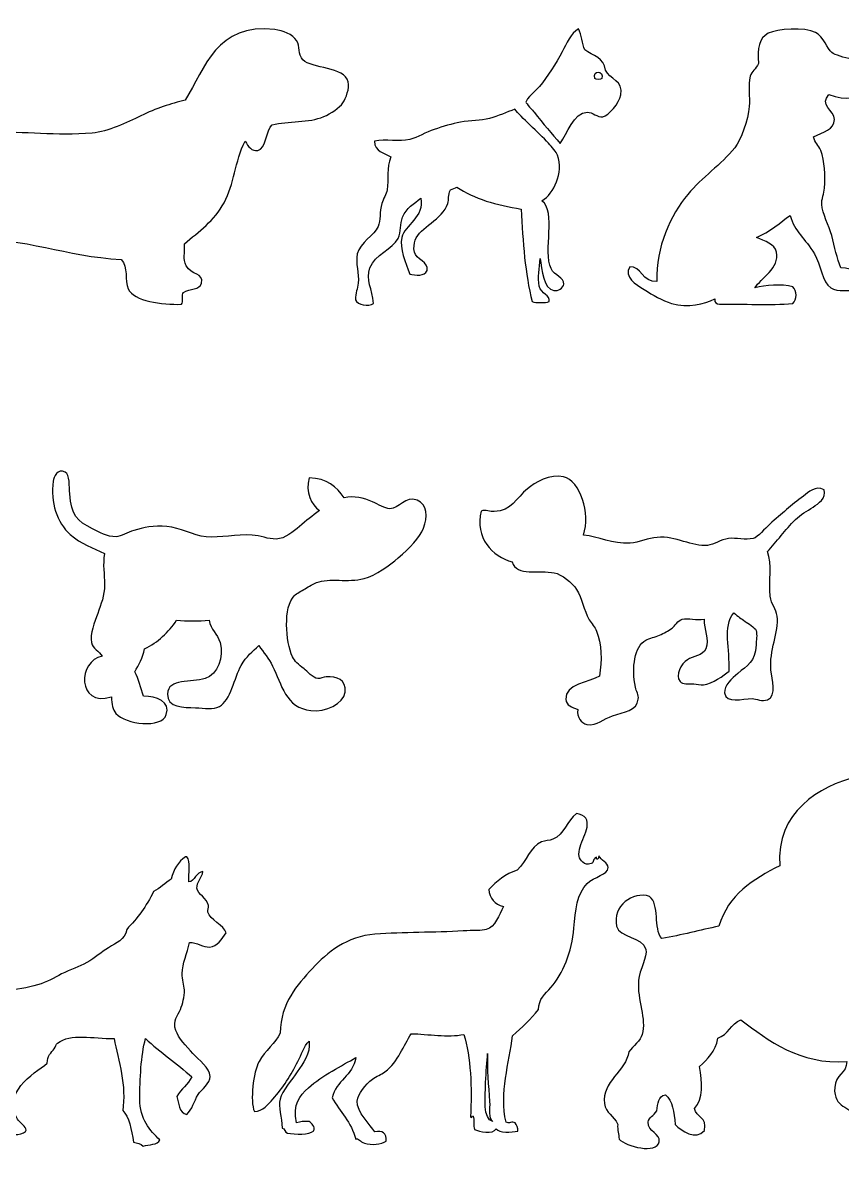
# Model space of a CAD drawing. Header units: centimetres. Extents: x -66 to 65, y -66 to 66.
# Drawn here: x -49.73 to -38.51, y 49.33 to 64.82 of the extents above; entities that cross this region are included whole.
import ezdxf

# ---------------------------------------------------------------- set-up
doc = ezdxf.new("R2010")
doc.units = ezdxf.units.CM
doc.header["$MEASUREMENT"] = 0
doc.layers.add('Layer 1', color=7, linetype='Continuous')

msp = doc.modelspace()

# ---------------------------------------------------------------- linework, layer by layer
at = {"layer": 'Layer 1'}
for points, knots in [([(-46.68492, 63.19392), (-46.82319, 62.92082), (-46.83486, 62.60258), (-46.97011, 62.35445), (-46.97011, 62.35445), (-47.10563, 62.10585), (-47.31436, 61.96273), (-47.5155, 61.79062), (-47.5155, 61.79062), (-47.50021, 61.65095), (-47.54466, 61.59443), (-47.49071, 61.48992), (-47.49071, 61.48992), (-47.42374, 61.36017), (-47.24404, 61.39583), (-47.27997, 61.25185), (-47.27997, 61.25185), (-47.30196, 61.16385), (-47.44372, 61.17726), (-47.52791, 61.12657), (-47.52791, 61.12657), (-47.55823, 61.09458), (-47.52241, 60.99571), (-47.55268, 60.96369), (-47.55268, 60.96369), (-47.82547, 60.9566), (-48.20329, 61.00245), (-48.28407, 61.17665), (-48.28407, 61.17665), (-48.33691, 61.29066), (-48.27854, 61.47372), (-48.38321, 61.5776), (-48.38321, 61.5776), (-49.14053, 61.61827), (-49.68419, 61.87481), (-50.49059, 61.86578), (-50.49059, 61.86578), (-50.52298, 61.84004), (-50.50935, 61.7678), (-50.52779, 61.72798), (-50.52779, 61.72798), (-50.47167, 61.63276), (-50.27638, 61.60611), (-50.21786, 61.48991), (-50.21786, 61.48991), (-50.17862, 61.41183), (-50.17322, 61.27158), (-50.24265, 61.18918), (-50.24265, 61.18918), (-50.45321, 61.12761), (-50.66704, 61.2662), (-50.86249, 61.30197), (-50.86249, 61.30197), (-50.85902, 61.53613), (-51.03751, 61.79253), (-51.19716, 61.55253), (-51.19716, 61.55253), (-51.22454, 61.51141), (-51.26439, 61.4231), (-51.25915, 61.37711), (-51.25915, 61.37711), (-51.25103, 61.30628), (-51.14988, 61.27302), (-51.13517, 61.20172), (-51.13517, 61.20172), (-51.11265, 61.09261), (-51.15372, 61.04839), (-51.2219, 60.98873), (-51.2219, 60.98873), (-51.4356, 60.95296), (-51.64293, 61.03048), (-51.75496, 61.13909), (-51.75496, 61.13909), (-51.68799, 61.42352), (-51.69133, 61.65569), (-51.58142, 61.86577), (-51.58142, 61.86577), (-51.45513, 62.1071), (-51.01624, 62.17835), (-51.17235, 62.59245), (-51.17235, 62.59245), (-51.27887, 62.60298), (-51.35351, 62.53514), (-51.45747, 62.52982), (-51.45747, 62.52982), (-51.70134, 62.51736), (-51.92565, 62.69865), (-51.90372, 62.96837), (-51.90372, 62.96837), (-51.89441, 63.08256), (-51.79106, 63.18554), (-51.76738, 63.3317), (-51.76738, 63.3317), (-51.73166, 63.55149), (-51.80164, 63.74876), (-51.76738, 63.95815), (-51.76738, 63.95815), (-51.63154, 63.99056), (-51.57021, 63.85726), (-51.51944, 63.75768), (-51.51944, 63.75768), (-51.47211, 63.66481), (-51.39932, 63.53583), (-51.39548, 63.43195), (-51.39548, 63.43195), (-51.3895, 63.26992), (-51.51499, 63.13853), (-51.48221, 62.9934), (-51.48221, 62.9934), (-51.35955, 62.95316), (-51.23781, 63.04449), (-51.09796, 63.05608), (-51.09796, 63.05608), (-51.04832, 63.06015), (-50.97929, 63.03391), (-50.92442, 63.04357), (-50.92442, 63.04357), (-50.87386, 63.05243), (-50.80787, 63.10546), (-50.75088, 63.13125), (-50.75088, 63.13125), (-50.58684, 63.20544), (-50.36395, 63.28944), (-50.14345, 63.30664), (-50.14345, 63.30664), (-49.7134, 63.34011), (-49.27115, 63.26039), (-48.77989, 63.30664), (-48.77989, 63.30664), (-48.55359, 63.32797), (-48.30875, 63.44769), (-48.11044, 63.54469), (-48.11044, 63.54469), (-47.90597, 63.64481), (-47.70319, 63.70638), (-47.50304, 63.75768), (-47.50304, 63.75768), (-47.22909, 64.19639), (-47.07809, 64.81787), (-46.27585, 64.72243), (-46.27585, 64.72243), (-46.16877, 64.70973), (-46.02968, 64.65655), (-45.97838, 64.57207), (-45.97838, 64.57207), (-45.93232, 64.49643), (-45.96179, 64.38255), (-45.89157, 64.30899), (-45.89157, 64.30899), (-45.77351, 64.18524), (-45.32036, 64.21998), (-45.27173, 64.00824), (-45.27173, 64.00824), (-45.25178, 63.92122), (-45.30195, 63.78562), (-45.34613, 63.72011), (-45.34613, 63.72011), (-45.38973, 63.65545), (-45.51194, 63.57184), (-45.60645, 63.53218), (-45.60645, 63.53218), (-45.81158, 63.44611), (-46.09315, 63.47167), (-46.31299, 63.41939), (-46.31299, 63.41939), (-46.39689, 63.35107), (-46.39017, 63.09157), (-46.51137, 63.06858), (-46.51137, 63.06858), (-46.59372, 63.05303), (-46.63745, 63.12269), (-46.68492, 63.19392)], [0, 0, 0, 0, 0.02272727, 0.02272727, 0.02272727, 0.02272727, 0.04545455, 0.04545455, 0.04545455, 0.04545455, 0.06818182, 0.06818182, 0.06818182, 0.06818182, 0.09090909, 0.09090909, 0.09090909, 0.09090909, 0.11363636, 0.11363636, 0.11363636, 0.11363636, 0.13636364, 0.13636364, 0.13636364, 0.13636364, 0.15909091, 0.15909091, 0.15909091, 0.15909091, 0.18181818, 0.18181818, 0.18181818, 0.18181818, 0.20454545, 0.20454545, 0.20454545, 0.20454545, 0.22727273, 0.22727273, 0.22727273, 0.22727273, 0.25, 0.25, 0.25, 0.25, 0.27272727, 0.27272727, 0.27272727, 0.27272727, 0.29545455, 0.29545455, 0.29545455, 0.29545455, 0.31818182, 0.31818182, 0.31818182, 0.31818182, 0.34090909, 0.34090909, 0.34090909, 0.34090909, 0.36363636, 0.36363636, 0.36363636, 0.36363636, 0.38636364, 0.38636364, 0.38636364, 0.38636364, 0.40909091, 0.40909091, 0.40909091, 0.40909091, 0.43181818, 0.43181818, 0.43181818, 0.43181818, 0.45454545, 0.45454545, 0.45454545, 0.45454545, 0.47727273, 0.47727273, 0.47727273, 0.47727273, 0.5, 0.5, 0.5, 0.5, 0.52272727, 0.52272727, 0.52272727, 0.52272727, 0.54545455, 0.54545455, 0.54545455, 0.54545455, 0.56818182, 0.56818182, 0.56818182, 0.56818182, 0.59090909, 0.59090909, 0.59090909, 0.59090909, 0.61363636, 0.61363636, 0.61363636, 0.61363636, 0.63636364, 0.63636364, 0.63636364, 0.63636364, 0.65909091, 0.65909091, 0.65909091, 0.65909091, 0.68181818, 0.68181818, 0.68181818, 0.68181818, 0.70454545, 0.70454545, 0.70454545, 0.70454545, 0.72727273, 0.72727273, 0.72727273, 0.72727273, 0.75, 0.75, 0.75, 0.75, 0.77272727, 0.77272727, 0.77272727, 0.77272727, 0.79545455, 0.79545455, 0.79545455, 0.79545455, 0.81818182, 0.81818182, 0.81818182, 0.81818182, 0.84090909, 0.84090909, 0.84090909, 0.84090909, 0.86363636, 0.86363636, 0.86363636, 0.86363636, 0.88636364, 0.88636364, 0.88636364, 0.88636364, 0.90909091, 0.90909091, 0.90909091, 0.90909091, 0.93181818, 0.93181818, 0.93181818, 0.93181818, 0.95454545, 0.95454545, 0.95454545, 0.95454545, 1, 1, 1, 1]), ([(-42.36816, 63.16614), (-42.48339, 63.29348), (-42.60136, 63.43459), (-42.72768, 63.59215), (-42.72768, 63.59215), (-42.74078, 63.60847), (-42.83896, 63.71841), (-42.8392, 63.72997), (-42.8392, 63.72997), (-42.84013, 63.77373), (-42.6868, 63.902), (-42.65328, 63.94293), (-42.65328, 63.94293), (-42.54186, 64.07903), (-42.42719, 64.26056), (-42.3434, 64.41905), (-42.3434, 64.41905), (-42.28466, 64.53018), (-42.22251, 64.67787), (-42.12022, 64.73229), (-42.12022, 64.73229), (-42.07773, 64.65), (-42.07035, 64.53211), (-42.03344, 64.44413), (-42.03344, 64.44413), (-41.92194, 64.36888), (-41.76581, 64.33869), (-41.74832, 64.16846), (-41.74832, 64.16846), (-41.69855, 64.03948), (-41.49805, 64.02413), (-41.53763, 63.83019), (-41.53763, 63.83019), (-41.55983, 63.72126), (-41.70845, 63.5391), (-41.78552, 63.52949), (-41.78552, 63.52949), (-41.8577, 63.52052), (-41.93194, 63.59442), (-41.99621, 63.59214), (-41.99621, 63.59214), (-42.18936, 63.58529), (-42.27829, 63.29597), (-42.36816, 63.16614)], [0, 0, 0, 0, 0.08333333, 0.08333333, 0.08333333, 0.08333333, 0.16666667, 0.16666667, 0.16666667, 0.16666667, 0.25, 0.25, 0.25, 0.25, 0.33333333, 0.33333333, 0.33333333, 0.33333333, 0.41666667, 0.41666667, 0.41666667, 0.41666667, 0.5, 0.5, 0.5, 0.5, 0.58333333, 0.58333333, 0.58333333, 0.58333333, 0.66666667, 0.66666667, 0.66666667, 0.66666667, 0.75, 0.75, 0.75, 0.75, 0.83333333, 0.83333333, 0.83333333, 0.83333333, 1, 1, 1, 1]), ([(-39.18528, 61.20177), (-39.1263, 61.1474), (-39.1263, 61.03058), (-39.18528, 60.97627), (-39.18528, 60.97627), (-39.49558, 60.94746), (-39.85851, 60.97175), (-40.1894, 60.96373), (-40.1894, 60.96373), (-40.22927, 60.96929), (-40.26137, 60.98286), (-40.25137, 61.0389), (-40.25137, 61.0389), (-40.40448, 60.96741), (-40.61406, 60.91198), (-40.84637, 60.97627), (-40.84637, 60.97627), (-40.97173, 61.01093), (-41.10365, 61.09216), (-41.21827, 61.16423), (-41.21827, 61.16423), (-41.33569, 61.238), (-41.50161, 61.33803), (-41.41658, 61.47744), (-41.41658, 61.47744), (-41.26063, 61.49218), (-41.24502, 61.259), (-41.04473, 61.27699), (-41.04473, 61.27699), (-41.06225, 61.74903), (-40.85796, 62.18639), (-40.62325, 62.46724), (-40.62325, 62.46724), (-40.42555, 62.70375), (-40.1669, 62.87549), (-39.97865, 63.10624), (-39.97865, 63.10624), (-39.89292, 63.21125), (-39.79733, 63.48534), (-39.78029, 63.67004), (-39.78029, 63.67004), (-39.7686, 63.79786), (-39.80323, 63.96381), (-39.76791, 64.0835), (-39.76791, 64.0835), (-39.74799, 64.15115), (-39.69039, 64.18304), (-39.65634, 64.25892), (-39.65634, 64.25892), (-39.67208, 64.47429), (-39.65089, 64.60246), (-39.52003, 64.67241), (-39.52003, 64.67241), (-39.40316, 64.73483), (-39.01433, 64.75784), (-38.87543, 64.6849), (-38.87543, 64.6849), (-38.76452, 64.62669), (-38.71062, 64.45384), (-38.65225, 64.40926), (-38.65225, 64.40926), (-38.60941, 64.37656), (-38.47826, 64.33618), (-38.37957, 64.3216), (-38.37957, 64.3216), (-38.23161, 64.29972), (-38.07548, 64.32173), (-38.04482, 64.22135), (-38.04482, 64.22135), (-38.0154, 64.12454), (-38.107, 63.99479), (-38.15639, 63.93317), (-38.15639, 63.93317), (-38.28461, 63.77347), (-38.45246, 63.74402), (-38.68947, 63.83292), (-38.68947, 63.83292), (-38.82671, 63.70497), (-38.61779, 63.60861), (-38.61504, 63.49462), (-38.61504, 63.49462), (-38.61149, 63.34836), (-38.77212, 63.32111), (-38.90016, 63.25655), (-38.90016, 63.25655), (-38.8873, 63.16995), (-38.82896, 63.14241), (-38.80099, 63.06862), (-38.80099, 63.06862), (-38.74593, 62.92331), (-38.7395, 62.72307), (-38.75141, 62.5549), (-38.75141, 62.5549), (-38.75662, 62.48182), (-38.79279, 62.40292), (-38.78861, 62.3294), (-38.78861, 62.3294), (-38.78181, 62.21058), (-38.68966, 62.03524), (-38.65222, 61.90342), (-38.65222, 61.90342), (-38.60676, 61.74329), (-38.58322, 61.59288), (-38.52829, 61.46485), (-38.52829, 61.46485), (-38.35994, 61.45297), (-38.1797, 61.3814), (-38.28035, 61.15164), (-38.28035, 61.15164), (-38.4201, 61.16143), (-38.56708, 61.12825), (-38.66463, 61.18921), (-38.66463, 61.18921), (-38.78306, 61.26324), (-38.80335, 61.50962), (-38.88778, 61.65279), (-38.88778, 61.65279), (-39.01579, 61.87001), (-39.15681, 61.95264), (-39.22243, 62.17902), (-39.22243, 62.17902), (-39.3417, 62.09488), (-39.5058, 61.94762), (-39.68109, 61.87829), (-39.68109, 61.87829), (-39.56679, 61.82336), (-39.43363, 61.79751), (-39.40838, 61.67782), (-39.40838, 61.67782), (-39.36255, 61.46049), (-39.62158, 61.31894), (-39.70593, 61.18919), (-39.70593, 61.18919), (-39.5585, 61.22489), (-39.34006, 61.24622), (-39.18528, 61.20177)], [0, 0, 0, 0, 0.02857143, 0.02857143, 0.02857143, 0.02857143, 0.05714286, 0.05714286, 0.05714286, 0.05714286, 0.08571429, 0.08571429, 0.08571429, 0.08571429, 0.11428571, 0.11428571, 0.11428571, 0.11428571, 0.14285714, 0.14285714, 0.14285714, 0.14285714, 0.17142857, 0.17142857, 0.17142857, 0.17142857, 0.2, 0.2, 0.2, 0.2, 0.22857143, 0.22857143, 0.22857143, 0.22857143, 0.25714286, 0.25714286, 0.25714286, 0.25714286, 0.28571429, 0.28571429, 0.28571429, 0.28571429, 0.31428571, 0.31428571, 0.31428571, 0.31428571, 0.34285714, 0.34285714, 0.34285714, 0.34285714, 0.37142857, 0.37142857, 0.37142857, 0.37142857, 0.4, 0.4, 0.4, 0.4, 0.42857143, 0.42857143, 0.42857143, 0.42857143, 0.45714286, 0.45714286, 0.45714286, 0.45714286, 0.48571429, 0.48571429, 0.48571429, 0.48571429, 0.51428571, 0.51428571, 0.51428571, 0.51428571, 0.54285714, 0.54285714, 0.54285714, 0.54285714, 0.57142857, 0.57142857, 0.57142857, 0.57142857, 0.6, 0.6, 0.6, 0.6, 0.62857143, 0.62857143, 0.62857143, 0.62857143, 0.65714286, 0.65714286, 0.65714286, 0.65714286, 0.68571429, 0.68571429, 0.68571429, 0.68571429, 0.71428571, 0.71428571, 0.71428571, 0.71428571, 0.74285714, 0.74285714, 0.74285714, 0.74285714, 0.77142857, 0.77142857, 0.77142857, 0.77142857, 0.8, 0.8, 0.8, 0.8, 0.82857143, 0.82857143, 0.82857143, 0.82857143, 0.85714286, 0.85714286, 0.85714286, 0.85714286, 0.88571429, 0.88571429, 0.88571429, 0.88571429, 0.91428571, 0.91428571, 0.91428571, 0.91428571, 0.94285714, 0.94285714, 0.94285714, 0.94285714, 1, 1, 1, 1]), ([(-41.8971, 64.05569), (-41.87911, 64.03727), (-41.81593, 64.03727), (-41.79793, 64.05569), (-41.79793, 64.05569), (-41.77071, 64.16499), (-41.92636, 64.17264), (-41.8971, 64.05569)], [0, 0, 0, 0, 0.33333333, 0.33333333, 0.33333333, 0.33333333, 1, 1, 1, 1]), ([(-42.61902, 62.37951), (-42.41886, 62.22674), (-42.60751, 61.69712), (-42.49509, 61.45233), (-42.49509, 61.45233), (-42.45083, 61.3561), (-42.31025, 61.33528), (-42.3215, 61.23937), (-42.3215, 61.23937), (-42.3278, 61.18587), (-42.39643, 61.14412), (-42.45781, 61.15163), (-42.45781, 61.15163), (-42.5942, 61.16819), (-42.62429, 61.44304), (-42.64381, 61.59012), (-42.64381, 61.59012), (-42.64712, 61.45926), (-42.68313, 61.32659), (-42.65619, 61.21428), (-42.65619, 61.21428), (-42.62989, 61.10474), (-42.50056, 61.08823), (-42.51985, 61.00129), (-42.51985, 61.00129), (-42.57891, 60.982), (-42.69627, 60.982), (-42.75533, 61.00129), (-42.75533, 61.00129), (-42.84931, 61.37827), (-42.88262, 61.81652), (-42.90408, 62.26671), (-42.90408, 62.26671), (-43.24121, 62.32272), (-43.5526, 62.4048), (-43.78419, 62.56741), (-43.78419, 62.56741), (-43.80888, 62.55058), (-43.84325, 62.54354), (-43.87097, 62.52981), (-43.87097, 62.52981), (-43.91182, 62.45369), (-43.88838, 62.40233), (-43.90817, 62.34188), (-43.90817, 62.34188), (-43.98088, 62.12029), (-44.29433, 62.02242), (-44.35447, 61.84071), (-44.35447, 61.84071), (-44.36839, 61.79864), (-44.37841, 61.7331), (-44.36685, 61.67781), (-44.36685, 61.67781), (-44.34677, 61.58166), (-44.16034, 61.53962), (-44.19328, 61.42722), (-44.19328, 61.42722), (-44.21678, 61.34705), (-44.35862, 61.35721), (-44.42879, 61.37708), (-44.42879, 61.37708), (-44.48404, 61.53427), (-44.57383, 61.72903), (-44.54036, 61.87825), (-44.54036, 61.87825), (-44.50292, 62.04491), (-44.22133, 62.16247), (-44.28004, 62.41702), (-44.28004, 62.41702), (-44.36688, 62.33653), (-44.47686, 62.2865), (-44.52798, 62.15392), (-44.52798, 62.15392), (-44.56145, 62.067), (-44.54364, 61.95715), (-44.58995, 61.86571), (-44.58995, 61.86571), (-44.66218, 61.7231), (-44.90917, 61.64518), (-44.97423, 61.46476), (-44.97423, 61.46476), (-45.03535, 61.29519), (-44.94282, 61.17509), (-44.92459, 60.97615), (-44.92459, 60.97615), (-44.99775, 60.92355), (-45.14491, 60.95575), (-45.17253, 61.02626), (-45.17253, 61.02626), (-45.17703, 61.11863), (-45.14247, 61.18012), (-45.13538, 61.25176), (-45.13538, 61.25176), (-45.1217, 61.39059), (-45.17583, 61.51767), (-45.14774, 61.65271), (-45.14774, 61.65271), (-45.11467, 61.81172), (-44.91245, 61.90459), (-44.86265, 62.0286), (-44.86265, 62.0286), (-44.83077, 62.10798), (-44.84233, 62.23389), (-44.81307, 62.34181), (-44.81307, 62.34181), (-44.79484, 62.40883), (-44.74798, 62.46976), (-44.7387, 62.52974), (-44.7387, 62.52974), (-44.71677, 62.67164), (-44.75304, 62.82856), (-44.68912, 62.98083), (-44.68912, 62.98083), (-44.77694, 63.03824), (-44.91095, 63.04896), (-44.91224, 63.19382), (-44.91224, 63.19382), (-44.75547, 63.23319), (-44.57736, 63.17911), (-44.42879, 63.21888), (-44.42879, 63.21888), (-44.31719, 63.24875), (-44.20882, 63.31831), (-44.09409, 63.3567), (-44.09409, 63.3567), (-43.97857, 63.39533), (-43.85133, 63.43578), (-43.73465, 63.45695), (-43.73465, 63.45695), (-43.59434, 63.4823), (-43.46163, 63.47478), (-43.33793, 63.50706), (-43.33793, 63.50706), (-43.21871, 63.5382), (-43.10279, 63.59204), (-42.99088, 63.63234), (-42.99088, 63.63234), (-42.90875, 63.52786), (-42.66401, 63.3154), (-42.53222, 63.16876), (-42.53222, 63.16876), (-42.4829, 63.11389), (-42.42144, 63.0438), (-42.40826, 63.00588), (-42.40826, 63.00588), (-42.32088, 62.75513), (-42.45566, 62.48388), (-42.61902, 62.37951)], [0, 0, 0, 0, 0.02631579, 0.02631579, 0.02631579, 0.02631579, 0.05263158, 0.05263158, 0.05263158, 0.05263158, 0.07894737, 0.07894737, 0.07894737, 0.07894737, 0.10526316, 0.10526316, 0.10526316, 0.10526316, 0.13157895, 0.13157895, 0.13157895, 0.13157895, 0.15789474, 0.15789474, 0.15789474, 0.15789474, 0.18421053, 0.18421053, 0.18421053, 0.18421053, 0.21052632, 0.21052632, 0.21052632, 0.21052632, 0.23684211, 0.23684211, 0.23684211, 0.23684211, 0.26315789, 0.26315789, 0.26315789, 0.26315789, 0.28947368, 0.28947368, 0.28947368, 0.28947368, 0.31578947, 0.31578947, 0.31578947, 0.31578947, 0.34210526, 0.34210526, 0.34210526, 0.34210526, 0.36842105, 0.36842105, 0.36842105, 0.36842105, 0.39473684, 0.39473684, 0.39473684, 0.39473684, 0.42105263, 0.42105263, 0.42105263, 0.42105263, 0.44736842, 0.44736842, 0.44736842, 0.44736842, 0.47368421, 0.47368421, 0.47368421, 0.47368421, 0.5, 0.5, 0.5, 0.5, 0.52631579, 0.52631579, 0.52631579, 0.52631579, 0.55263158, 0.55263158, 0.55263158, 0.55263158, 0.57894737, 0.57894737, 0.57894737, 0.57894737, 0.60526316, 0.60526316, 0.60526316, 0.60526316, 0.63157895, 0.63157895, 0.63157895, 0.63157895, 0.65789474, 0.65789474, 0.65789474, 0.65789474, 0.68421053, 0.68421053, 0.68421053, 0.68421053, 0.71052632, 0.71052632, 0.71052632, 0.71052632, 0.73684211, 0.73684211, 0.73684211, 0.73684211, 0.76315789, 0.76315789, 0.76315789, 0.76315789, 0.78947368, 0.78947368, 0.78947368, 0.78947368, 0.81578947, 0.81578947, 0.81578947, 0.81578947, 0.84210526, 0.84210526, 0.84210526, 0.84210526, 0.86842105, 0.86842105, 0.86842105, 0.86842105, 0.89473684, 0.89473684, 0.89473684, 0.89473684, 0.92105263, 0.92105263, 0.92105263, 0.92105263, 0.94736842, 0.94736842, 0.94736842, 0.94736842, 1, 1, 1, 1]), ([(-45.66635, 58.143), (-45.78025, 58.22071), (-45.85897, 58.39507), (-45.80719, 58.58896), (-45.80719, 58.58896), (-45.56139, 58.58438), (-45.42775, 58.46767), (-45.32993, 58.31512), (-45.32993, 58.31512), (-45.18324, 58.35068), (-45.06611, 58.31168), (-44.93872, 58.26035), (-44.93872, 58.26035), (-44.86207, 58.22947), (-44.7683, 58.1669), (-44.70401, 58.16648), (-44.70401, 58.16648), (-44.5751, 58.16555), (-44.49001, 58.34716), (-44.32843, 58.28382), (-44.32843, 58.28382), (-44.18979, 58.22947), (-44.18077, 58.05093), (-44.24239, 57.90044), (-44.24239, 57.90044), (-44.29523, 57.77135), (-44.42895, 57.62519), (-44.58667, 57.49362), (-44.58667, 57.49362), (-44.70597, 57.39403), (-44.89531, 57.25354), (-45.05609, 57.21194), (-45.05609, 57.21194), (-45.27723, 57.15474), (-45.53025, 57.22258), (-45.70551, 57.15717), (-45.70551, 57.15717), (-45.75147, 57.14002), (-45.8106, 57.10409), (-45.86198, 57.0711), (-45.86198, 57.0711), (-45.90937, 57.04067), (-45.97856, 57.01001), (-46.01065, 56.97723), (-46.01065, 56.97723), (-46.1639, 56.82065), (-46.13053, 56.34929), (-46.03412, 56.14006), (-46.03412, 56.14006), (-46.0056, 56.0782), (-45.95432, 56.03806), (-45.87765, 55.97575), (-45.87765, 55.97575), (-45.83669, 55.94247), (-45.75094, 55.85071), (-45.68985, 55.84274), (-45.68985, 55.84274), (-45.65667, 55.8384), (-45.61201, 55.86298), (-45.57248, 55.86621), (-45.57248, 55.86621), (-45.43405, 55.87751), (-45.29387, 55.82959), (-45.31427, 55.65499), (-45.31427, 55.65499), (-45.33274, 55.49714), (-45.58534, 55.3826), (-45.78372, 55.40461), (-45.78372, 55.40461), (-46.12747, 55.44276), (-46.18602, 55.76688), (-46.30794, 56.01487), (-46.30794, 56.01487), (-46.3593, 56.11935), (-46.43301, 56.19664), (-46.49574, 56.29655), (-46.49574, 56.29655), (-46.58099, 56.21085), (-46.66878, 56.14844), (-46.73828, 56.02271), (-46.73828, 56.02271), (-46.83078, 55.85536), (-46.88295, 55.54178), (-47.03559, 55.45936), (-47.03559, 55.45936), (-47.12087, 55.41332), (-47.23628, 55.43872), (-47.3642, 55.4437), (-47.3642, 55.4437), (-47.51909, 55.44976), (-47.75549, 55.44195), (-47.74761, 55.6315), (-47.74761, 55.6315), (-47.7384, 55.85182), (-47.41879, 55.78287), (-47.2312, 55.84274), (-47.2312, 55.84274), (-47.05845, 55.89788), (-46.97053, 56.13992), (-47.02779, 56.33566), (-47.02779, 56.33566), (-47.06433, 56.46057), (-47.15336, 56.50698), (-47.17646, 56.64083), (-47.17646, 56.64083), (-47.31121, 56.62657), (-47.48695, 56.63056), (-47.62242, 56.64083), (-47.62242, 56.64083), (-47.73405, 56.47599), (-47.87483, 56.34032), (-48.0606, 56.24962), (-48.0606, 56.24962), (-48.08285, 56.12323), (-48.14212, 56.0338), (-48.19361, 55.93664), (-48.19361, 55.93664), (-48.14456, 55.8344), (-48.11138, 55.71632), (-48.07621, 55.60022), (-48.07621, 55.60022), (-47.89621, 55.60538), (-47.7045, 55.52452), (-47.76326, 55.34982), (-47.76326, 55.34982), (-47.82782, 55.15789), (-48.32455, 55.21295), (-48.45179, 55.36548), (-48.45179, 55.36548), (-48.49486, 55.41707), (-48.5151, 55.49161), (-48.51436, 55.59239), (-48.51436, 55.59239), (-48.99164, 55.44692), (-48.97259, 56.09446), (-48.63953, 56.14791), (-48.63953, 56.14791), (-48.68589, 56.22091), (-48.77018, 56.24895), (-48.7882, 56.33568), (-48.7882, 56.33568), (-48.8123, 56.45167), (-48.74335, 56.61786), (-48.70213, 56.73472), (-48.70213, 56.73472), (-48.65839, 56.85876), (-48.60847, 56.97679), (-48.60826, 57.12593), (-48.60826, 57.12593), (-48.60802, 57.28129), (-48.63747, 57.39065), (-48.60826, 57.55627), (-48.60826, 57.55627), (-48.76955, 57.63144), (-48.92674, 57.68401), (-49.07771, 57.81445), (-49.07771, 57.81445), (-49.26361, 57.97511), (-49.34925, 58.25966), (-49.31242, 58.54205), (-49.31242, 58.54205), (-49.30451, 58.60269), (-49.25434, 58.7208), (-49.14811, 58.66728), (-49.14811, 58.66728), (-49.0826, 58.63423), (-49.09363, 58.47077), (-49.08551, 58.36997), (-49.08551, 58.36997), (-49.06223, 58.08073), (-48.98965, 57.99781), (-48.77253, 57.89266), (-48.77253, 57.89266), (-48.68493, 57.85027), (-48.56846, 57.77799), (-48.45175, 57.78315), (-48.45175, 57.78315), (-48.38095, 57.78627), (-48.29356, 57.8444), (-48.20918, 57.86919), (-48.20918, 57.86919), (-48.07493, 57.90867), (-47.93735, 57.93962), (-47.75539, 57.92393), (-47.75539, 57.92393), (-47.57362, 57.90829), (-47.40175, 57.80045), (-47.21556, 57.78312), (-47.21556, 57.78312), (-47.02654, 57.7655), (-46.80146, 57.81834), (-46.58961, 57.80659), (-46.58961, 57.80659), (-46.48065, 57.80053), (-46.36276, 57.74873), (-46.261, 57.75182), (-46.261, 57.75182), (-46.12982, 57.75576), (-46.02541, 57.85411), (-45.94022, 57.92393), (-45.94022, 57.92393), (-45.84527, 58.00176), (-45.76573, 58.06992), (-45.66635, 58.143)], [0, 0, 0, 0, 0.01923077, 0.01923077, 0.01923077, 0.01923077, 0.03846154, 0.03846154, 0.03846154, 0.03846154, 0.05769231, 0.05769231, 0.05769231, 0.05769231, 0.07692308, 0.07692308, 0.07692308, 0.07692308, 0.09615385, 0.09615385, 0.09615385, 0.09615385, 0.11538462, 0.11538462, 0.11538462, 0.11538462, 0.13461538, 0.13461538, 0.13461538, 0.13461538, 0.15384615, 0.15384615, 0.15384615, 0.15384615, 0.17307692, 0.17307692, 0.17307692, 0.17307692, 0.19230769, 0.19230769, 0.19230769, 0.19230769, 0.21153846, 0.21153846, 0.21153846, 0.21153846, 0.23076923, 0.23076923, 0.23076923, 0.23076923, 0.25, 0.25, 0.25, 0.25, 0.26923077, 0.26923077, 0.26923077, 0.26923077, 0.28846154, 0.28846154, 0.28846154, 0.28846154, 0.30769231, 0.30769231, 0.30769231, 0.30769231, 0.32692308, 0.32692308, 0.32692308, 0.32692308, 0.34615385, 0.34615385, 0.34615385, 0.34615385, 0.36538462, 0.36538462, 0.36538462, 0.36538462, 0.38461538, 0.38461538, 0.38461538, 0.38461538, 0.40384615, 0.40384615, 0.40384615, 0.40384615, 0.42307692, 0.42307692, 0.42307692, 0.42307692, 0.44230769, 0.44230769, 0.44230769, 0.44230769, 0.46153846, 0.46153846, 0.46153846, 0.46153846, 0.48076923, 0.48076923, 0.48076923, 0.48076923, 0.5, 0.5, 0.5, 0.5, 0.51923077, 0.51923077, 0.51923077, 0.51923077, 0.53846154, 0.53846154, 0.53846154, 0.53846154, 0.55769231, 0.55769231, 0.55769231, 0.55769231, 0.57692308, 0.57692308, 0.57692308, 0.57692308, 0.59615385, 0.59615385, 0.59615385, 0.59615385, 0.61538462, 0.61538462, 0.61538462, 0.61538462, 0.63461538, 0.63461538, 0.63461538, 0.63461538, 0.65384615, 0.65384615, 0.65384615, 0.65384615, 0.67307692, 0.67307692, 0.67307692, 0.67307692, 0.69230769, 0.69230769, 0.69230769, 0.69230769, 0.71153846, 0.71153846, 0.71153846, 0.71153846, 0.73076923, 0.73076923, 0.73076923, 0.73076923, 0.75, 0.75, 0.75, 0.75, 0.76923077, 0.76923077, 0.76923077, 0.76923077, 0.78846154, 0.78846154, 0.78846154, 0.78846154, 0.80769231, 0.80769231, 0.80769231, 0.80769231, 0.82692308, 0.82692308, 0.82692308, 0.82692308, 0.84615385, 0.84615385, 0.84615385, 0.84615385, 0.86538462, 0.86538462, 0.86538462, 0.86538462, 0.88461538, 0.88461538, 0.88461538, 0.88461538, 0.90384615, 0.90384615, 0.90384615, 0.90384615, 0.92307692, 0.92307692, 0.92307692, 0.92307692, 0.94230769, 0.94230769, 0.94230769, 0.94230769, 0.96153846, 0.96153846, 0.96153846, 0.96153846, 1, 1, 1, 1]), ([(-42.05164, 57.80653), (-41.84415, 57.78687), (-41.66093, 57.67821), (-41.41005, 57.69697), (-41.41005, 57.69697), (-41.29168, 57.70586), (-41.16269, 57.76473), (-41.04233, 57.77523), (-41.04233, 57.77523), (-40.7891, 57.79727), (-40.55931, 57.64259), (-40.3538, 57.66567), (-40.3538, 57.66567), (-40.26001, 57.6762), (-40.17275, 57.74515), (-40.06432, 57.75954), (-40.06432, 57.75954), (-39.9673, 57.77245), (-39.82741, 57.7348), (-39.7279, 57.75954), (-39.7279, 57.75954), (-39.65567, 57.77753), (-39.57016, 57.89442), (-39.50099, 57.95515), (-39.50099, 57.95515), (-39.33597, 58.10012), (-39.20865, 58.21333), (-39.03934, 58.33856), (-39.03934, 58.33856), (-38.97153, 58.3887), (-38.87506, 58.4939), (-38.75769, 58.4246), (-38.75769, 58.4246), (-38.71864, 58.30877), (-38.8354, 58.23738), (-38.90636, 58.18986), (-38.90636, 58.18986), (-38.98992, 58.1339), (-39.08054, 58.08606), (-39.14888, 58.01772), (-39.14888, 58.01772), (-39.29088, 57.87574), (-39.40465, 57.72147), (-39.53226, 57.57957), (-39.53226, 57.57957), (-39.46304, 57.40381), (-39.51871, 57.17756), (-39.49315, 56.96931), (-39.49315, 56.96931), (-39.47958, 56.85877), (-39.41184, 56.7976), (-39.39925, 56.69544), (-39.39925, 56.69544), (-39.37263, 56.47965), (-39.5095, 56.22311), (-39.48532, 55.95995), (-39.48532, 55.95995), (-39.47357, 55.83218), (-39.39941, 55.60988), (-39.53226, 55.55313), (-39.53226, 55.55313), (-39.60039, 55.52403), (-39.68373, 55.56787), (-39.7435, 55.56877), (-39.7435, 55.56877), (-39.87235, 55.57075), (-40.1014, 55.49265), (-40.11905, 55.64703), (-40.11905, 55.64703), (-40.13045, 55.74662), (-40.01375, 55.84724), (-39.93911, 55.91307), (-39.93911, 55.91307), (-39.81375, 56.02361), (-39.6976, 56.06769), (-39.68876, 56.30428), (-39.68876, 56.30428), (-39.68659, 56.36183), (-39.66955, 56.44065), (-39.68876, 56.49989), (-39.68876, 56.49989), (-39.70289, 56.54349), (-39.80523, 56.60083), (-39.8374, 56.62506), (-39.8374, 56.62506), (-39.89463, 56.66816), (-39.92855, 56.68843), (-39.99387, 56.74243), (-39.99387, 56.74243), (-40.14823, 56.55275), (-40.043, 56.24716), (-40.05644, 55.94437), (-40.05644, 55.94437), (-40.1247, 55.8841), (-40.29163, 55.77369), (-40.40855, 55.7566), (-40.40855, 55.7566), (-40.45184, 55.75028), (-40.49901, 55.76949), (-40.54156, 55.77224), (-40.54156, 55.77224), (-40.61935, 55.77729), (-40.68851, 55.75613), (-40.72936, 55.80354), (-40.72936, 55.80354), (-40.80098, 55.88678), (-40.71375, 56.04764), (-40.62763, 56.10085), (-40.62763, 56.10085), (-40.55505, 56.14575), (-40.41329, 56.15673), (-40.37725, 56.24952), (-40.37725, 56.24952), (-40.32261, 56.39025), (-40.40498, 56.50717), (-40.40075, 56.65637), (-40.40075, 56.65637), (-40.50402, 56.63256), (-40.61623, 56.67592), (-40.69806, 56.65637), (-40.69806, 56.65637), (-40.75804, 56.64203), (-40.80527, 56.5566), (-40.83887, 56.5312), (-40.83887, 56.5312), (-40.88668, 56.49506), (-40.95076, 56.46479), (-41.01101, 56.43733), (-41.01101, 56.43733), (-41.07075, 56.41008), (-41.14285, 56.39833), (-41.19878, 56.3669), (-41.19878, 56.3669), (-41.3498, 56.28207), (-41.39566, 55.99426), (-41.33962, 55.72534), (-41.33962, 55.72534), (-41.32793, 55.6692), (-41.29422, 55.62046), (-41.30049, 55.56103), (-41.30049, 55.56103), (-41.31708, 55.40379), (-41.4966, 55.38566), (-41.6526, 55.33412), (-41.6526, 55.33412), (-41.77275, 55.29443), (-41.86244, 55.18738), (-42.00468, 55.21675), (-42.00468, 55.21675), (-42.08133, 55.23257), (-42.1425, 55.31187), (-42.12985, 55.42016), (-42.12985, 55.42016), (-42.20788, 55.45509), (-42.28699, 55.46972), (-42.29416, 55.561), (-42.29416, 55.561), (-42.31035, 55.76806), (-41.9705, 55.79643), (-41.83254, 55.87395), (-41.83254, 55.87395), (-41.7956, 56.09263), (-41.80412, 56.31842), (-41.87167, 56.49204), (-41.87167, 56.49204), (-41.89366, 56.54858), (-41.94295, 56.59383), (-41.97338, 56.64854), (-41.97338, 56.64854), (-42.04675, 56.78051), (-42.07321, 56.94344), (-42.14549, 57.06322), (-42.14549, 57.06322), (-42.20314, 57.15876), (-42.35284, 57.27073), (-42.45063, 57.29013), (-42.45063, 57.29013), (-42.66174, 57.33196), (-42.96273, 57.23666), (-43.02962, 57.43877), (-43.02962, 57.43877), (-43.29624, 57.5133), (-43.54273, 57.76791), (-43.45213, 58.13513), (-43.45213, 58.13513), (-43.39511, 58.15656), (-43.3309, 58.12632), (-43.27219, 58.1273), (-43.27219, 58.1273), (-43.03848, 58.13119), (-42.96826, 58.31883), (-42.8184, 58.44025), (-42.8184, 58.44025), (-42.7218, 58.51851), (-42.50262, 58.65088), (-42.32545, 58.60456), (-42.32545, 58.60456), (-42.09686, 58.54482), (-41.94607, 58.10429), (-42.05164, 57.80653)], [0, 0, 0, 0, 0.01960784, 0.01960784, 0.01960784, 0.01960784, 0.03921569, 0.03921569, 0.03921569, 0.03921569, 0.05882353, 0.05882353, 0.05882353, 0.05882353, 0.07843137, 0.07843137, 0.07843137, 0.07843137, 0.09803922, 0.09803922, 0.09803922, 0.09803922, 0.11764706, 0.11764706, 0.11764706, 0.11764706, 0.1372549, 0.1372549, 0.1372549, 0.1372549, 0.15686275, 0.15686275, 0.15686275, 0.15686275, 0.17647059, 0.17647059, 0.17647059, 0.17647059, 0.19607843, 0.19607843, 0.19607843, 0.19607843, 0.21568627, 0.21568627, 0.21568627, 0.21568627, 0.23529412, 0.23529412, 0.23529412, 0.23529412, 0.25490196, 0.25490196, 0.25490196, 0.25490196, 0.2745098, 0.2745098, 0.2745098, 0.2745098, 0.29411765, 0.29411765, 0.29411765, 0.29411765, 0.31372549, 0.31372549, 0.31372549, 0.31372549, 0.33333333, 0.33333333, 0.33333333, 0.33333333, 0.35294118, 0.35294118, 0.35294118, 0.35294118, 0.37254902, 0.37254902, 0.37254902, 0.37254902, 0.39215686, 0.39215686, 0.39215686, 0.39215686, 0.41176471, 0.41176471, 0.41176471, 0.41176471, 0.43137255, 0.43137255, 0.43137255, 0.43137255, 0.45098039, 0.45098039, 0.45098039, 0.45098039, 0.47058824, 0.47058824, 0.47058824, 0.47058824, 0.49019608, 0.49019608, 0.49019608, 0.49019608, 0.50980392, 0.50980392, 0.50980392, 0.50980392, 0.52941176, 0.52941176, 0.52941176, 0.52941176, 0.54901961, 0.54901961, 0.54901961, 0.54901961, 0.56862745, 0.56862745, 0.56862745, 0.56862745, 0.58823529, 0.58823529, 0.58823529, 0.58823529, 0.60784314, 0.60784314, 0.60784314, 0.60784314, 0.62745098, 0.62745098, 0.62745098, 0.62745098, 0.64705882, 0.64705882, 0.64705882, 0.64705882, 0.66666667, 0.66666667, 0.66666667, 0.66666667, 0.68627451, 0.68627451, 0.68627451, 0.68627451, 0.70588235, 0.70588235, 0.70588235, 0.70588235, 0.7254902, 0.7254902, 0.7254902, 0.7254902, 0.74509804, 0.74509804, 0.74509804, 0.74509804, 0.76470588, 0.76470588, 0.76470588, 0.76470588, 0.78431373, 0.78431373, 0.78431373, 0.78431373, 0.80392157, 0.80392157, 0.80392157, 0.80392157, 0.82352941, 0.82352941, 0.82352941, 0.82352941, 0.84313725, 0.84313725, 0.84313725, 0.84313725, 0.8627451, 0.8627451, 0.8627451, 0.8627451, 0.88235294, 0.88235294, 0.88235294, 0.88235294, 0.90196078, 0.90196078, 0.90196078, 0.90196078, 0.92156863, 0.92156863, 0.92156863, 0.92156863, 0.94117647, 0.94117647, 0.94117647, 0.94117647, 0.96078431, 0.96078431, 0.96078431, 0.96078431, 1, 1, 1, 1]), ([(-37.81114, 53.87244), (-37.61776, 53.83852), (-37.53518, 53.97317), (-37.37743, 53.92305), (-37.37743, 53.92305), (-37.30382, 53.80012), (-37.31213, 53.64032), (-37.36076, 53.53533), (-37.36076, 53.53533), (-37.42688, 53.39272), (-37.62905, 53.35671), (-37.67778, 53.23185), (-37.67778, 53.23185), (-37.62291, 53.10175), (-37.49448, 53.0505), (-37.41084, 52.94533), (-37.41084, 52.94533), (-37.01942, 52.45363), (-37.02196, 51.33217), (-37.52755, 50.8887), (-37.52755, 50.8887), (-37.60166, 50.8238), (-37.81772, 50.74863), (-37.8111, 50.63584), (-37.8111, 50.63584), (-37.80509, 50.533), (-37.63597, 50.51821), (-37.57763, 50.43359), (-37.57763, 50.43359), (-37.50916, 50.33419), (-37.51201, 50.11469), (-37.54419, 50.04584), (-37.54419, 50.04584), (-37.57417, 49.98189), (-37.64375, 49.98454), (-37.71106, 49.91106), (-37.71106, 49.91106), (-37.71416, 49.738), (-37.50357, 49.76617), (-37.52754, 49.60753), (-37.52754, 49.60753), (-37.5567, 49.41542), (-38.11542, 49.40126), (-38.22805, 49.57387), (-38.22805, 49.57387), (-38.2653, 49.63089), (-38.24975, 49.75098), (-38.2948, 49.82676), (-38.2948, 49.82676), (-38.40055, 50.00459), (-38.62738, 49.95305), (-38.61172, 50.24814), (-38.61172, 50.24814), (-38.60188, 50.42935), (-38.44651, 50.43888), (-38.44485, 50.60215), (-38.44485, 50.60215), (-39.09882, 50.55929), (-39.5148, 50.88774), (-39.89583, 51.17532), (-39.89583, 51.17532), (-40.03204, 51.1219), (-40.06995, 50.96913), (-40.21277, 50.92246), (-40.21277, 50.92246), (-40.23875, 50.73524), (-40.35432, 50.63846), (-40.46299, 50.53469), (-40.46299, 50.53469), (-40.41621, 50.31921), (-40.41513, 50.094), (-40.52961, 49.96155), (-40.52961, 49.96155), (-40.51463, 49.83066), (-40.34943, 49.85148), (-40.39629, 49.65813), (-40.39629, 49.65813), (-40.5104, 49.5224), (-40.71302, 49.65091), (-40.79658, 49.74245), (-40.79658, 49.74245), (-40.81076, 49.90792), (-40.82841, 50.06985), (-40.92998, 50.14702), (-40.92998, 50.14702), (-41.02825, 50.13408), (-41.03288, 50.02621), (-41.04669, 49.92794), (-41.04669, 49.92794), (-41.0917, 49.85687), (-41.15774, 49.8405), (-41.16345, 49.77623), (-41.16345, 49.77623), (-41.17541, 49.6396), (-40.9898, 49.61454), (-41.01333, 49.50643), (-41.01333, 49.50643), (-41.05109, 49.33284), (-41.46746, 49.43848), (-41.56372, 49.54019), (-41.56372, 49.54019), (-41.56496, 49.61197), (-41.59169, 49.65811), (-41.58042, 49.74246), (-41.58042, 49.74246), (-41.63839, 49.8675), (-41.74531, 49.89457), (-41.76383, 50.02903), (-41.76383, 50.02903), (-41.80487, 50.32558), (-41.4625, 50.47694), (-41.43032, 50.73706), (-41.43032, 50.73706), (-41.36949, 50.81093), (-41.2707, 50.89168), (-41.24686, 50.97304), (-41.24686, 50.97304), (-41.18482, 51.18539), (-41.32065, 51.44186), (-41.29684, 51.71477), (-41.29684, 51.71477), (-41.28512, 51.85018), (-41.17296, 52.04489), (-41.19683, 52.13622), (-41.19683, 52.13622), (-41.24435, 52.31799), (-41.55828, 52.2906), (-41.59714, 52.45647), (-41.59714, 52.45647), (-41.66101, 52.72851), (-41.37444, 52.94124), (-41.14682, 52.86107), (-41.14682, 52.86107), (-41.00281, 52.75944), (-41.0965, 52.41742), (-40.98005, 52.28793), (-40.98005, 52.28793), (-40.70782, 52.3332), (-40.45557, 52.39834), (-40.19614, 52.45647), (-40.19614, 52.45647), (-40.07115, 52.88647), (-39.72767, 53.09568), (-39.36223, 53.28253), (-39.36223, 53.28253), (-39.41869, 54.01339), (-38.82277, 54.37285), (-38.31146, 54.49625), (-38.31146, 54.49625), (-38.14128, 54.53731), (-38.15874, 54.30713), (-38.09458, 54.20968), (-38.09458, 54.20968), (-38.04312, 54.13113), (-37.934, 54.12888), (-37.87794, 54.05791), (-37.87794, 54.05791), (-37.82627, 53.99282), (-37.86459, 53.93562), (-37.81114, 53.87244)], [0, 0, 0, 0, 0.02439024, 0.02439024, 0.02439024, 0.02439024, 0.04878049, 0.04878049, 0.04878049, 0.04878049, 0.07317073, 0.07317073, 0.07317073, 0.07317073, 0.09756098, 0.09756098, 0.09756098, 0.09756098, 0.12195122, 0.12195122, 0.12195122, 0.12195122, 0.14634146, 0.14634146, 0.14634146, 0.14634146, 0.17073171, 0.17073171, 0.17073171, 0.17073171, 0.19512195, 0.19512195, 0.19512195, 0.19512195, 0.2195122, 0.2195122, 0.2195122, 0.2195122, 0.24390244, 0.24390244, 0.24390244, 0.24390244, 0.26829268, 0.26829268, 0.26829268, 0.26829268, 0.29268293, 0.29268293, 0.29268293, 0.29268293, 0.31707317, 0.31707317, 0.31707317, 0.31707317, 0.34146341, 0.34146341, 0.34146341, 0.34146341, 0.36585366, 0.36585366, 0.36585366, 0.36585366, 0.3902439, 0.3902439, 0.3902439, 0.3902439, 0.41463415, 0.41463415, 0.41463415, 0.41463415, 0.43902439, 0.43902439, 0.43902439, 0.43902439, 0.46341463, 0.46341463, 0.46341463, 0.46341463, 0.48780488, 0.48780488, 0.48780488, 0.48780488, 0.51219512, 0.51219512, 0.51219512, 0.51219512, 0.53658537, 0.53658537, 0.53658537, 0.53658537, 0.56097561, 0.56097561, 0.56097561, 0.56097561, 0.58536585, 0.58536585, 0.58536585, 0.58536585, 0.6097561, 0.6097561, 0.6097561, 0.6097561, 0.63414634, 0.63414634, 0.63414634, 0.63414634, 0.65853659, 0.65853659, 0.65853659, 0.65853659, 0.68292683, 0.68292683, 0.68292683, 0.68292683, 0.70731707, 0.70731707, 0.70731707, 0.70731707, 0.73170732, 0.73170732, 0.73170732, 0.73170732, 0.75609756, 0.75609756, 0.75609756, 0.75609756, 0.7804878, 0.7804878, 0.7804878, 0.7804878, 0.80487805, 0.80487805, 0.80487805, 0.80487805, 0.82926829, 0.82926829, 0.82926829, 0.82926829, 0.85365854, 0.85365854, 0.85365854, 0.85365854, 0.87804878, 0.87804878, 0.87804878, 0.87804878, 0.90243902, 0.90243902, 0.90243902, 0.90243902, 0.92682927, 0.92682927, 0.92682927, 0.92682927, 0.95121951, 0.95121951, 0.95121951, 0.95121951, 1, 1, 1, 1]), ([(-41.87503, 53.40063), (-41.87051, 53.34139), (-41.84029, 53.38055), (-41.83891, 53.4187), (-41.83891, 53.4187), (-41.81396, 53.35835), (-41.71493, 53.32517), (-41.71265, 53.25633), (-41.71265, 53.25633), (-41.7095, 53.16206), (-41.90778, 53.12978), (-42.00131, 53.03985), (-42.00131, 53.03985), (-42.13911, 52.90729), (-42.16178, 52.6692), (-42.18176, 52.42641), (-42.18176, 52.42641), (-42.20798, 52.10674), (-42.33654, 51.79707), (-42.49746, 51.61456), (-42.49746, 51.61456), (-42.57559, 51.52592), (-42.66333, 51.45859), (-42.66888, 51.31688), (-42.66888, 51.31688), (-42.76778, 51.17829), (-42.89856, 51.07151), (-43.02064, 50.95604), (-43.02064, 50.95604), (-43.06662, 50.58949), (-43.20601, 50.16703), (-43.11086, 49.77436), (-43.11086, 49.77436), (-43.07144, 49.75015), (-43.02662, 49.78693), (-42.98457, 49.76534), (-42.98457, 49.76534), (-42.96713, 49.73166), (-42.94888, 49.69874), (-42.94848, 49.64805), (-42.94848, 49.64805), (-43.03635, 49.63636), (-43.20695, 49.61741), (-43.24619, 49.68411), (-43.24619, 49.68411), (-43.28363, 49.59907), (-43.48244, 49.64498), (-43.54385, 49.67511), (-43.54385, 49.67511), (-43.56454, 49.72054), (-43.5412, 49.81005), (-43.56192, 49.8555), (-43.56192, 49.8555), (-43.571, 49.8804), (-43.5775, 49.81415), (-43.59798, 49.84648), (-43.59798, 49.84648), (-43.57568, 50.24055), (-43.59512, 50.66576), (-43.68818, 50.97405), (-43.68818, 50.97405), (-43.91125, 50.92772), (-44.17716, 50.98032), (-44.4098, 50.9831), (-44.4098, 50.9831), (-44.51844, 50.82329), (-44.58128, 50.60578), (-44.77064, 50.45989), (-44.77064, 50.45989), (-44.81877, 50.4228), (-44.88645, 50.40319), (-44.94201, 50.36067), (-44.94201, 50.36067), (-45.03155, 50.29217), (-45.14431, 50.15871), (-45.1495, 50.06299), (-45.1495, 50.06299), (-45.15744, 49.91554), (-44.97223, 49.73485), (-44.90592, 49.63902), (-44.90592, 49.63902), (-44.81078, 49.6668), (-44.7378, 49.62195), (-44.75259, 49.51273), (-44.75259, 49.51273), (-44.81826, 49.46852), (-44.95698, 49.45621), (-45.05025, 49.48569), (-45.05025, 49.48569), (-45.10835, 49.50403), (-45.13471, 49.56324), (-45.16754, 49.5398), (-45.16754, 49.5398), (-45.22935, 49.77568), (-45.38667, 49.91606), (-45.49226, 50.1081), (-45.49226, 50.1081), (-45.43879, 50.3463), (-45.20812, 50.40729), (-45.16754, 50.65838), (-45.16754, 50.65838), (-45.3527, 50.54411), (-45.63035, 50.41687), (-45.81704, 50.24343), (-45.81704, 50.24343), (-45.93999, 50.12918), (-46.0318, 50.02639), (-45.97936, 49.76533), (-45.97936, 49.76533), (-45.93012, 49.77919), (-45.87638, 49.78859), (-45.80796, 49.78337), (-45.80796, 49.78337), (-45.77772, 49.7563), (-45.71745, 49.71172), (-45.74483, 49.65708), (-45.74483, 49.65708), (-45.80505, 49.58837), (-45.99698, 49.61213), (-46.10567, 49.62102), (-46.10567, 49.62102), (-46.13856, 49.63618), (-46.13673, 49.68616), (-46.17785, 49.69317), (-46.17785, 49.69317), (-46.18182, 49.84229), (-46.23243, 49.97635), (-46.20492, 50.09007), (-46.20492, 50.09007), (-46.17862, 50.19858), (-46.03437, 50.36098), (-45.97037, 50.45993), (-45.97037, 50.45993), (-45.89057, 50.58336), (-45.78532, 50.70425), (-45.80797, 50.88387), (-45.80797, 50.88387), (-45.88208, 50.80706), (-45.91214, 50.69956), (-45.96135, 50.60423), (-45.96135, 50.60423), (-46.058, 50.41704), (-46.16328, 50.24495), (-46.30412, 50.09007), (-46.30412, 50.09007), (-46.36773, 50.02011), (-46.44001, 49.91965), (-46.55669, 49.91867), (-46.55669, 49.91867), (-46.62027, 50.06565), (-46.57063, 50.45641), (-46.49356, 50.60423), (-46.49356, 50.60423), (-46.41694, 50.75129), (-46.26163, 50.85791), (-46.20493, 50.99211), (-46.20493, 50.99211), (-46.19424, 51.40663), (-45.9731, 51.64844), (-45.76292, 51.87616), (-45.76292, 51.87616), (-45.56319, 52.09259), (-45.29059, 52.31899), (-44.90591, 52.34524), (-44.90591, 52.34524), (-44.51576, 52.37183), (-44.09192, 52.36709), (-43.69719, 52.39033), (-43.69719, 52.39033), (-43.56961, 52.39784), (-43.43626, 52.39152), (-43.38146, 52.40837), (-43.38146, 52.40837), (-43.26171, 52.44523), (-43.20678, 52.60535), (-43.14696, 52.72407), (-43.14696, 52.72407), (-43.26721, 52.75053), (-43.34122, 52.84247), (-43.3454, 52.95862), (-43.3454, 52.95862), (-43.23896, 53.06866), (-43.12498, 53.17116), (-42.95749, 53.22021), (-42.95749, 53.22021), (-42.82411, 53.34856), (-42.79051, 53.53369), (-42.62374, 53.60809), (-42.62374, 53.60809), (-42.57622, 53.62928), (-42.52053, 53.62309), (-42.47039, 53.64418), (-42.47039, 53.64418), (-42.3113, 53.71112), (-42.2769, 53.90252), (-42.14564, 53.99597), (-42.14564, 53.99597), (-42.09492, 53.98353), (-42.04735, 53.96798), (-42.01935, 53.93284), (-42.01935, 53.93284), (-41.93532, 53.78269), (-42.14127, 53.57592), (-42.10955, 53.40965), (-42.10955, 53.40965), (-42.10005, 53.35983), (-42.03904, 53.27789), (-41.94718, 53.31043), (-41.94718, 53.31043), (-41.90033, 53.32705), (-41.92607, 53.37531), (-41.87503, 53.40063)], [0, 0, 0, 0, 0.01851852, 0.01851852, 0.01851852, 0.01851852, 0.03703704, 0.03703704, 0.03703704, 0.03703704, 0.05555556, 0.05555556, 0.05555556, 0.05555556, 0.07407407, 0.07407407, 0.07407407, 0.07407407, 0.09259259, 0.09259259, 0.09259259, 0.09259259, 0.11111111, 0.11111111, 0.11111111, 0.11111111, 0.12962963, 0.12962963, 0.12962963, 0.12962963, 0.14814815, 0.14814815, 0.14814815, 0.14814815, 0.16666667, 0.16666667, 0.16666667, 0.16666667, 0.18518519, 0.18518519, 0.18518519, 0.18518519, 0.2037037, 0.2037037, 0.2037037, 0.2037037, 0.22222222, 0.22222222, 0.22222222, 0.22222222, 0.24074074, 0.24074074, 0.24074074, 0.24074074, 0.25925926, 0.25925926, 0.25925926, 0.25925926, 0.27777778, 0.27777778, 0.27777778, 0.27777778, 0.2962963, 0.2962963, 0.2962963, 0.2962963, 0.31481481, 0.31481481, 0.31481481, 0.31481481, 0.33333333, 0.33333333, 0.33333333, 0.33333333, 0.35185185, 0.35185185, 0.35185185, 0.35185185, 0.37037037, 0.37037037, 0.37037037, 0.37037037, 0.38888889, 0.38888889, 0.38888889, 0.38888889, 0.40740741, 0.40740741, 0.40740741, 0.40740741, 0.42592593, 0.42592593, 0.42592593, 0.42592593, 0.44444444, 0.44444444, 0.44444444, 0.44444444, 0.46296296, 0.46296296, 0.46296296, 0.46296296, 0.48148148, 0.48148148, 0.48148148, 0.48148148, 0.5, 0.5, 0.5, 0.5, 0.51851852, 0.51851852, 0.51851852, 0.51851852, 0.53703704, 0.53703704, 0.53703704, 0.53703704, 0.55555556, 0.55555556, 0.55555556, 0.55555556, 0.57407407, 0.57407407, 0.57407407, 0.57407407, 0.59259259, 0.59259259, 0.59259259, 0.59259259, 0.61111111, 0.61111111, 0.61111111, 0.61111111, 0.62962963, 0.62962963, 0.62962963, 0.62962963, 0.64814815, 0.64814815, 0.64814815, 0.64814815, 0.66666667, 0.66666667, 0.66666667, 0.66666667, 0.68518519, 0.68518519, 0.68518519, 0.68518519, 0.7037037, 0.7037037, 0.7037037, 0.7037037, 0.72222222, 0.72222222, 0.72222222, 0.72222222, 0.74074074, 0.74074074, 0.74074074, 0.74074074, 0.75925926, 0.75925926, 0.75925926, 0.75925926, 0.77777778, 0.77777778, 0.77777778, 0.77777778, 0.7962963, 0.7962963, 0.7962963, 0.7962963, 0.81481481, 0.81481481, 0.81481481, 0.81481481, 0.83333333, 0.83333333, 0.83333333, 0.83333333, 0.85185185, 0.85185185, 0.85185185, 0.85185185, 0.87037037, 0.87037037, 0.87037037, 0.87037037, 0.88888889, 0.88888889, 0.88888889, 0.88888889, 0.90740741, 0.90740741, 0.90740741, 0.90740741, 0.92592593, 0.92592593, 0.92592593, 0.92592593, 0.94444444, 0.94444444, 0.94444444, 0.94444444, 0.96296296, 0.96296296, 0.96296296, 0.96296296, 1, 1, 1, 1]), ([(-47.48396, 53.40487), (-47.42154, 53.34208), (-47.46602, 53.17243), (-47.45269, 53.06059), (-47.45269, 53.06059), (-47.38485, 53.06633), (-47.3391, 53.20198), (-47.26489, 53.20143), (-47.26489, 53.20143), (-47.26738, 53.12205), (-47.35202, 53.05588), (-47.34313, 52.97452), (-47.34313, 52.97452), (-47.3344, 52.8948), (-47.2038, 52.8362), (-47.18666, 52.73978), (-47.18666, 52.73978), (-47.18118, 52.70919), (-47.20134, 52.67279), (-47.19447, 52.64588), (-47.19447, 52.64588), (-47.16976, 52.54952), (-46.96807, 52.46004), (-46.94409, 52.36423), (-46.94409, 52.36423), (-46.99793, 52.2816), (-47.06233, 52.17463), (-47.171, 52.16862), (-47.171, 52.16862), (-47.2585, 52.16375), (-47.34168, 52.23746), (-47.44484, 52.23122), (-47.44484, 52.23122), (-47.47802, 52.08427), (-47.542, 51.94449), (-47.54655, 51.80873), (-47.54655, 51.80873), (-47.54943, 51.72216), (-47.51612, 51.65509), (-47.51528, 51.58182), (-47.51528, 51.58182), (-47.51414, 51.48559), (-47.53777, 51.39444), (-47.57, 51.31581), (-47.57, 51.31581), (-47.60112, 51.24001), (-47.68147, 51.16254), (-47.63263, 51.02633), (-47.63263, 51.02633), (-47.598, 50.92984), (-47.4914, 50.81069), (-47.39787, 50.71335), (-47.39787, 50.71335), (-47.32252, 50.6349), (-47.16353, 50.50888), (-47.16316, 50.4004), (-47.16316, 50.4004), (-47.16284, 50.30245), (-47.2818, 50.22231), (-47.32749, 50.15005), (-47.32749, 50.15005), (-47.38533, 50.05856), (-47.40501, 49.94595), (-47.48396, 49.87618), (-47.48396, 49.87618), (-47.58871, 49.90732), (-47.59593, 50.03104), (-47.61697, 50.12653), (-47.61697, 50.12653), (-47.5621, 50.22816), (-47.46483, 50.28737), (-47.41353, 50.39254), (-47.41353, 50.39254), (-47.61787, 50.57423), (-47.84705, 50.73102), (-48.04734, 50.91676), (-48.04734, 50.91676), (-48.11044, 50.68321), (-48.12515, 50.35918), (-48.12552, 50.08742), (-48.12552, 50.08742), (-48.12594, 49.81723), (-47.98548, 49.65485), (-47.85168, 49.53187), (-47.85168, 49.53187), (-47.87981, 49.4557), (-48.0017, 49.47329), (-48.07859, 49.44583), (-48.07859, 49.44583), (-48.10867, 49.47832), (-48.16447, 49.48512), (-48.2116, 49.50063), (-48.2116, 49.50063), (-48.23946, 49.66054), (-48.26962, 49.85988), (-48.36027, 49.93092), (-48.36027, 49.93092), (-48.30502, 50.26787), (-48.41819, 50.61836), (-48.47759, 50.91678), (-48.47759, 50.91678), (-48.76625, 50.91821), (-49.07415, 50.99248), (-49.25216, 50.85418), (-49.25216, 50.85418), (-49.27449, 50.83688), (-49.27476, 50.80782), (-49.29912, 50.77592), (-49.29912, 50.77592), (-49.33706, 50.72642), (-49.39545, 50.68056), (-49.39302, 50.58031), (-49.39302, 50.58031), (-49.59315, 50.4287), (-50.0163, 50.16965), (-49.79987, 49.81357), (-49.79987, 49.81357), (-49.77439, 49.77161), (-49.67911, 49.70689), (-49.6825, 49.6649), (-49.6825, 49.6649), (-49.68755, 49.60264), (-49.89189, 49.58227), (-49.96415, 49.62579), (-49.96415, 49.62579), (-50.08827, 49.70046), (-49.9764, 50.09842), (-50.03458, 50.26738), (-50.03458, 50.26738), (-50.16155, 50.17845), (-50.29162, 50.03859), (-50.25368, 49.77446), (-50.25368, 49.77446), (-50.23757, 49.66225), (-50.09855, 49.57023), (-50.11282, 49.50064), (-50.11282, 49.50064), (-50.12176, 49.45722), (-50.24159, 49.41849), (-50.30848, 49.43021), (-50.30848, 49.43021), (-50.3742, 49.44175), (-50.38373, 49.5035), (-50.41799, 49.53189), (-50.41799, 49.53189), (-50.42667, 49.71109), (-50.39614, 49.87611), (-50.40233, 50.04047), (-50.40233, 50.04047), (-50.40492, 50.10879), (-50.4448, 50.18776), (-50.43366, 50.25169), (-50.43366, 50.25169), (-50.42136, 50.32247), (-50.29182, 50.41187), (-50.25372, 50.47862), (-50.25372, 50.47862), (-50.18416, 50.60043), (-50.16045, 50.78355), (-50.15201, 50.94804), (-50.15201, 50.94804), (-50.14301, 51.12251), (-50.14354, 51.20844), (-50.05811, 51.32362), (-50.05811, 51.32362), (-50.37968, 51.32732), (-50.58169, 51.64895), (-50.59791, 51.98865), (-50.59791, 51.98865), (-50.61011, 52.24323), (-50.45802, 52.46207), (-50.18325, 52.39553), (-50.18325, 52.39553), (-50.17388, 52.19259), (-50.33689, 52.01982), (-50.25368, 51.80871), (-50.25368, 51.80871), (-50.21502, 51.71071), (-50.0631, 51.60485), (-49.94854, 51.58961), (-49.94854, 51.58961), (-49.83186, 51.57411), (-49.65821, 51.61871), (-49.52603, 51.65224), (-49.52603, 51.65224), (-49.3953, 51.68534), (-49.29886, 51.75019), (-49.19742, 51.80088), (-49.19742, 51.80088), (-49.07452, 51.86229), (-48.9548, 51.90034), (-48.85314, 51.95735), (-48.85314, 51.95735), (-48.73701, 52.02249), (-48.65155, 52.10142), (-48.55585, 52.16076), (-48.55585, 52.16076), (-48.44557, 52.22908), (-48.3322, 52.26262), (-48.30547, 52.41114), (-48.30547, 52.41114), (-48.16072, 52.56113), (-48.03438, 52.72946), (-47.93775, 52.92753), (-47.93775, 52.92753), (-47.84927, 52.97732), (-47.77651, 53.04278), (-47.69518, 53.09967), (-47.69518, 53.09967), (-47.66412, 53.23553), (-47.59758, 53.33592), (-47.49957, 53.40481), (-47.49957, 53.40481), (-47.49441, 53.40487), (-47.4892, 53.40487), (-47.48396, 53.40487)], [0, 0, 0, 0, 0.01818182, 0.01818182, 0.01818182, 0.01818182, 0.03636364, 0.03636364, 0.03636364, 0.03636364, 0.05454545, 0.05454545, 0.05454545, 0.05454545, 0.07272727, 0.07272727, 0.07272727, 0.07272727, 0.09090909, 0.09090909, 0.09090909, 0.09090909, 0.10909091, 0.10909091, 0.10909091, 0.10909091, 0.12727273, 0.12727273, 0.12727273, 0.12727273, 0.14545455, 0.14545455, 0.14545455, 0.14545455, 0.16363636, 0.16363636, 0.16363636, 0.16363636, 0.18181818, 0.18181818, 0.18181818, 0.18181818, 0.2, 0.2, 0.2, 0.2, 0.21818182, 0.21818182, 0.21818182, 0.21818182, 0.23636364, 0.23636364, 0.23636364, 0.23636364, 0.25454545, 0.25454545, 0.25454545, 0.25454545, 0.27272727, 0.27272727, 0.27272727, 0.27272727, 0.29090909, 0.29090909, 0.29090909, 0.29090909, 0.30909091, 0.30909091, 0.30909091, 0.30909091, 0.32727273, 0.32727273, 0.32727273, 0.32727273, 0.34545455, 0.34545455, 0.34545455, 0.34545455, 0.36363636, 0.36363636, 0.36363636, 0.36363636, 0.38181818, 0.38181818, 0.38181818, 0.38181818, 0.4, 0.4, 0.4, 0.4, 0.41818182, 0.41818182, 0.41818182, 0.41818182, 0.43636364, 0.43636364, 0.43636364, 0.43636364, 0.45454545, 0.45454545, 0.45454545, 0.45454545, 0.47272727, 0.47272727, 0.47272727, 0.47272727, 0.49090909, 0.49090909, 0.49090909, 0.49090909, 0.50909091, 0.50909091, 0.50909091, 0.50909091, 0.52727273, 0.52727273, 0.52727273, 0.52727273, 0.54545455, 0.54545455, 0.54545455, 0.54545455, 0.56363636, 0.56363636, 0.56363636, 0.56363636, 0.58181818, 0.58181818, 0.58181818, 0.58181818, 0.6, 0.6, 0.6, 0.6, 0.61818182, 0.61818182, 0.61818182, 0.61818182, 0.63636364, 0.63636364, 0.63636364, 0.63636364, 0.65454545, 0.65454545, 0.65454545, 0.65454545, 0.67272727, 0.67272727, 0.67272727, 0.67272727, 0.69090909, 0.69090909, 0.69090909, 0.69090909, 0.70909091, 0.70909091, 0.70909091, 0.70909091, 0.72727273, 0.72727273, 0.72727273, 0.72727273, 0.74545455, 0.74545455, 0.74545455, 0.74545455, 0.76363636, 0.76363636, 0.76363636, 0.76363636, 0.78181818, 0.78181818, 0.78181818, 0.78181818, 0.8, 0.8, 0.8, 0.8, 0.81818182, 0.81818182, 0.81818182, 0.81818182, 0.83636364, 0.83636364, 0.83636364, 0.83636364, 0.85454545, 0.85454545, 0.85454545, 0.85454545, 0.87272727, 0.87272727, 0.87272727, 0.87272727, 0.89090909, 0.89090909, 0.89090909, 0.89090909, 0.90909091, 0.90909091, 0.90909091, 0.90909091, 0.92727273, 0.92727273, 0.92727273, 0.92727273, 0.94545455, 0.94545455, 0.94545455, 0.94545455, 0.96363636, 0.96363636, 0.96363636, 0.96363636, 1, 1, 1, 1]), ([(-43.39049, 50.31562), (-43.39906, 50.12025), (-43.42991, 49.80606), (-43.29127, 49.78344), (-43.29127, 49.78344), (-43.36369, 49.82897), (-43.32839, 49.95071), (-43.33636, 50.05406), (-43.33636, 50.05406), (-43.353, 50.27012), (-43.37398, 50.51018), (-43.36345, 50.71256), (-43.36345, 50.71256), (-43.37176, 50.60052), (-43.38387, 50.46553), (-43.39049, 50.31562)], [0, 0, 0, 0, 0.2, 0.2, 0.2, 0.2, 0.4, 0.4, 0.4, 0.4, 0.6, 0.6, 0.6, 0.6, 1, 1, 1, 1])]:
    msp.add_open_spline(points, degree=3, knots=knots, dxfattribs=at)

doc.saveas('drawing.dxf')
